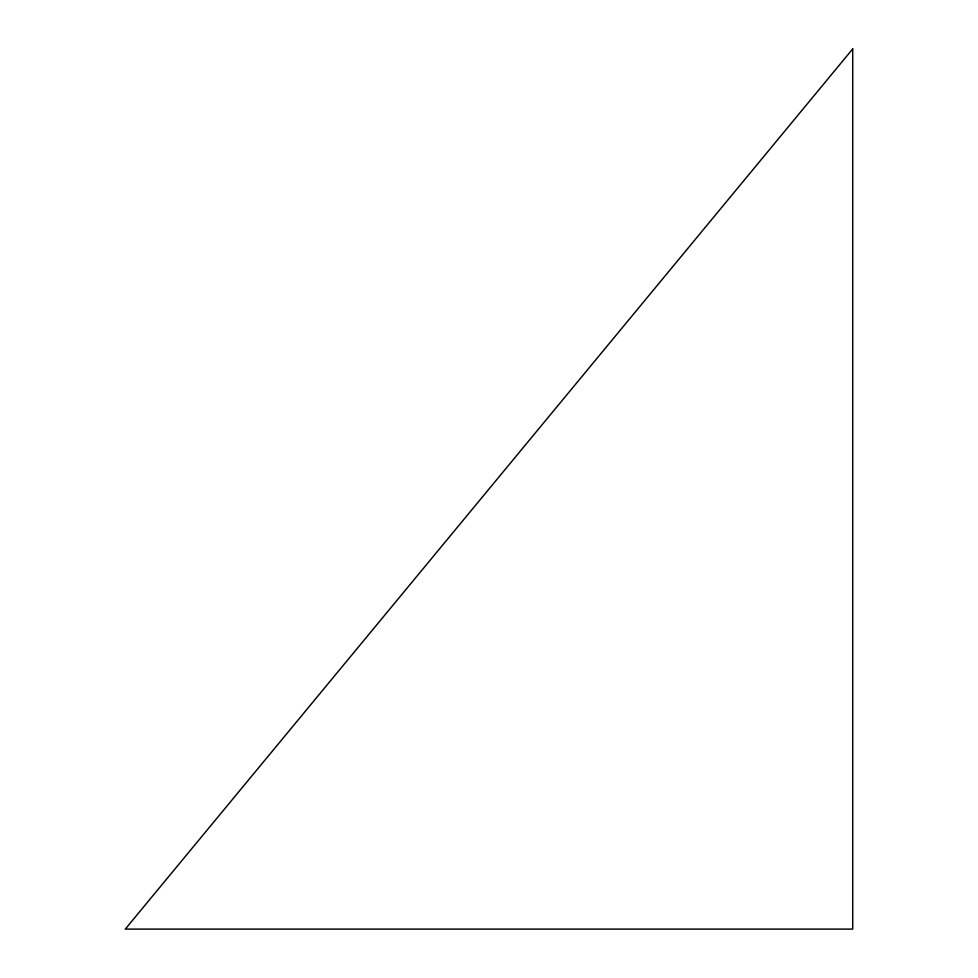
<?xml version="1.0" encoding="UTF-8"?>
<svg xmlns="http://www.w3.org/2000/svg" width="978" height="978" viewBox="0 0 978 978"><rect width="100%" height="100%" fill="white"/><g stroke="black" fill="none" stroke-linecap="round" stroke-linejoin="round"><path stroke-width="1.47" d="M852.718 48.9L125.282 929.1L852.718 929.1L852.718 48.9"/></g></svg>
